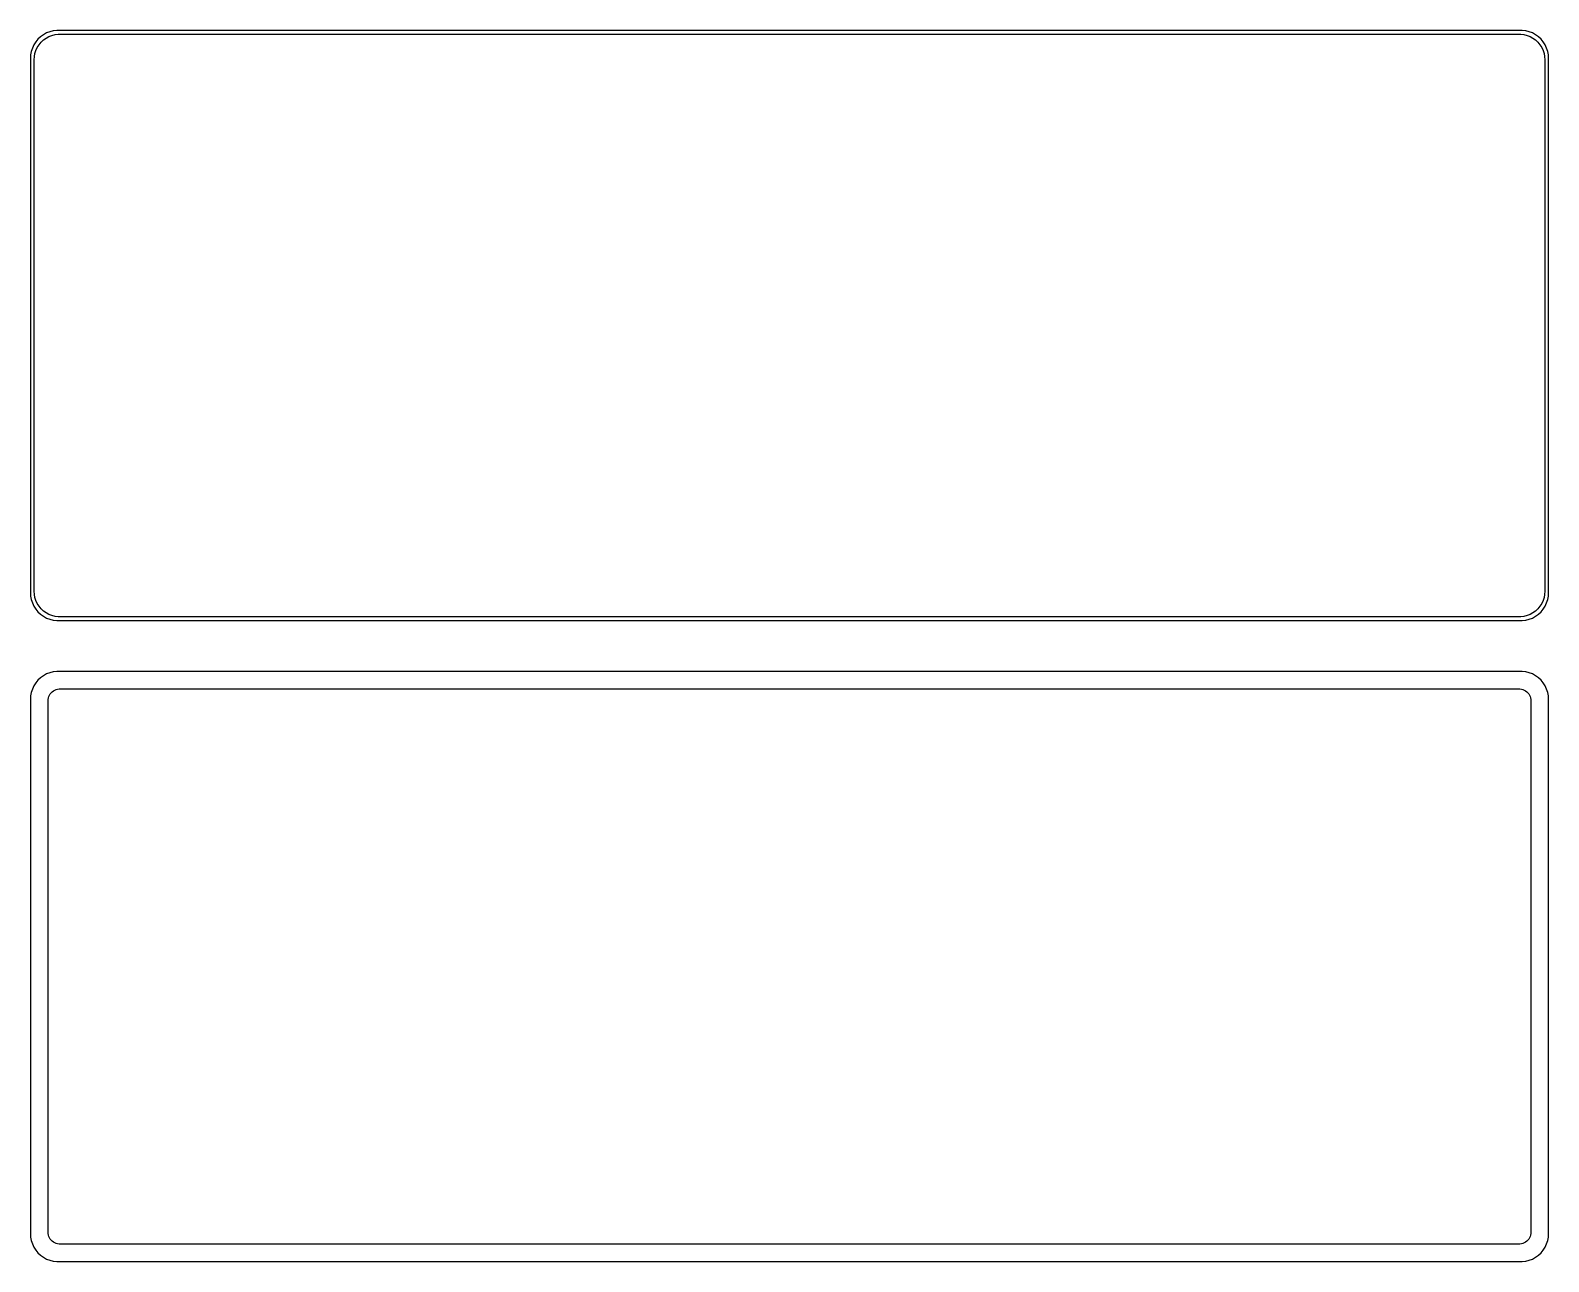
# Model space of a CAD drawing. Header units: metres. Extents: x -135 to 135, y 176 to 394.
import ezdxf

# ---------------------------------------------------------------- set-up
doc = ezdxf.new("R2010")
doc.units = ezdxf.units.M

msp = doc.modelspace()

# ---------------------------------------------------------------- linework, layer by layer
for p, q in [((-131.545, 394.255), (-132.129, 394.024)), ((-130.937, 394.411), (-131.545, 394.255)), ((-130.314, 394.49), (-130.937, 394.411)), ((130.314, 394.49), (-130.314, 394.49)), ((130.937, 394.411), (130.314, 394.49)), ((131.545, 394.255), (130.937, 394.411)), ((132.129, 394.024), (131.545, 394.255)), ((-134.382, 391.909), (-134.649, 391.341)), ((-134.045, 392.439), (-134.382, 391.909)), ((-133.645, 392.923), (-134.045, 392.439)), ((-133.762, 391.456), (-133.454, 391.941)), ((-133.187, 393.353), (-133.645, 392.923)), ((-133.454, 391.941), (-133.088, 392.384)), ((-132.679, 393.722), (-133.187, 393.353)), ((-133.088, 392.384), (-132.668, 392.778)), ((-132.129, 394.024), (-132.679, 393.722)), ((-132.668, 392.778), (-132.203, 393.116)), ((-132.203, 393.116), (-131.699, 393.393)), ((-131.699, 393.393), (-131.165, 393.604)), ((-131.165, 393.604), (-130.608, 393.747)), ((-130.608, 393.747), (-130.037, 393.819)), ((-130.037, 393.819), (130.037, 393.819)), ((130.037, 393.819), (130.608, 393.747)), ((130.608, 393.747), (131.165, 393.604)), ((131.165, 393.604), (131.699, 393.393)), ((131.699, 393.393), (132.203, 393.116)), ((132.679, 393.722), (132.129, 394.024)), ((132.203, 393.116), (132.668, 392.778)), ((132.668, 392.778), (133.088, 392.384)), ((133.187, 393.353), (132.679, 393.722)), ((133.088, 392.384), (133.454, 391.941)), ((133.645, 392.923), (133.187, 393.353)), ((133.454, 391.941), (133.762, 391.456)), ((134.045, 392.439), (133.645, 392.923)), ((134.382, 391.909), (134.045, 392.439)), ((134.649, 391.341), (134.382, 391.909)), ((-134.961, 390.127), (-135, 389.5)), ((-135, 389.5), (-135, 294.5)), ((-134.843, 390.743), (-134.961, 390.127)), ((-134.649, 391.341), (-134.843, 390.743)), ((-134.328, 389.25), (-134.292, 389.824)), ((-134.328, 294.75), (-134.328, 389.25)), ((-134.292, 389.824), (-134.185, 390.389)), ((-134.185, 390.389), (-134.007, 390.935)), ((-134.007, 390.935), (-133.762, 391.456)), ((133.762, 391.456), (134.007, 390.935)), ((134.007, 390.935), (134.185, 390.389)), ((134.185, 390.389), (134.292, 389.824)), ((134.292, 389.824), (134.328, 389.25)), ((134.328, 389.25), (134.328, 294.75)), ((134.843, 390.743), (134.649, 391.341)), ((134.961, 390.127), (134.843, 390.743)), ((135, 389.5), (134.961, 390.127)), ((135, 294.5), (135, 389.5)), ((-135, 294.5), (-134.961, 293.873)), ((-134.292, 294.176), (-134.328, 294.75)), ((134.328, 294.75), (134.292, 294.176)), ((134.961, 293.873), (135, 294.5)), ((-134.961, 293.873), (-134.843, 293.257)), ((-134.843, 293.257), (-134.649, 292.659)), ((-134.649, 292.659), (-134.382, 292.091)), ((-134.382, 292.091), (-134.045, 291.561)), ((-134.185, 293.611), (-134.292, 294.176)), ((-134.007, 293.065), (-134.185, 293.611)), ((-133.762, 292.544), (-134.007, 293.065)), ((-133.454, 292.059), (-133.762, 292.544)), ((-133.088, 291.616), (-133.454, 292.059)), ((-132.668, 291.222), (-133.088, 291.616)), ((133.088, 291.616), (132.668, 291.222)), ((133.454, 292.059), (133.088, 291.616)), ((133.762, 292.544), (133.454, 292.059)), ((134.007, 293.065), (133.762, 292.544)), ((134.185, 293.611), (134.007, 293.065)), ((134.045, 291.561), (134.382, 292.091)), ((134.292, 294.176), (134.185, 293.611)), ((134.382, 292.091), (134.649, 292.659)), ((134.649, 292.659), (134.843, 293.257)), ((134.843, 293.257), (134.961, 293.873)), ((-134.045, 291.561), (-133.645, 291.077)), ((-133.645, 291.077), (-133.187, 290.647)), ((-133.187, 290.647), (-132.679, 290.278)), ((-132.679, 290.278), (-132.129, 289.976)), ((-132.203, 290.884), (-132.668, 291.222)), ((-131.699, 290.607), (-132.203, 290.884)), ((-132.129, 289.976), (-131.545, 289.745)), ((-131.165, 290.396), (-131.699, 290.607)), ((-131.545, 289.745), (-130.937, 289.589)), ((-130.608, 290.253), (-131.165, 290.396)), ((-130.937, 289.589), (-130.314, 289.51)), ((-130.037, 290.181), (-130.608, 290.253)), ((-130.314, 289.51), (130.314, 289.51)), ((130.037, 290.181), (-130.037, 290.181)), ((130.608, 290.253), (130.037, 290.181)), ((130.314, 289.51), (130.937, 289.589)), ((131.165, 290.396), (130.608, 290.253)), ((130.937, 289.589), (131.545, 289.745)), ((131.699, 290.607), (131.165, 290.396)), ((131.545, 289.745), (132.129, 289.976)), ((132.203, 290.884), (131.699, 290.607)), ((132.129, 289.976), (132.679, 290.278)), ((132.668, 291.222), (132.203, 290.884)), ((132.679, 290.278), (133.187, 290.647)), ((133.187, 290.647), (133.645, 291.077)), ((133.645, 291.077), (134.045, 291.561)), ((-134.045, 278.439), (-134.382, 277.909)), ((-133.645, 278.923), (-134.045, 278.439)), ((-133.187, 279.353), (-133.645, 278.923)), ((-132.679, 279.722), (-133.187, 279.353)), ((-132.129, 280.024), (-132.679, 279.722)), ((-131.545, 280.255), (-132.129, 280.024)), ((-130.937, 280.411), (-131.545, 280.255)), ((-130.314, 280.49), (-130.937, 280.411)), ((130.314, 280.49), (-130.314, 280.49)), ((130.937, 280.411), (130.314, 280.49)), ((131.545, 280.255), (130.937, 280.411)), ((132.129, 280.024), (131.545, 280.255)), ((132.679, 279.722), (132.129, 280.024)), ((133.187, 279.353), (132.679, 279.722)), ((133.645, 278.923), (133.187, 279.353)), ((134.045, 278.439), (133.645, 278.923)), ((134.382, 277.909), (134.045, 278.439)), ((-134.961, 276.127), (-135, 275.5)), ((-135, 275.5), (-135, 180.5)), ((-134.843, 276.743), (-134.961, 276.127)), ((-134.649, 277.341), (-134.843, 276.743)), ((-134.382, 277.909), (-134.649, 277.341)), ((-131.86, 275.25), (-131.843, 275.514)), ((-131.843, 275.514), (-131.793, 275.775)), ((-131.793, 275.775), (-131.711, 276.027)), ((-131.711, 276.027), (-131.599, 276.266)), ((-131.599, 276.266), (-131.457, 276.49)), ((-131.457, 276.49), (-131.288, 276.694)), ((-131.288, 276.694), (-131.095, 276.875)), ((-131.095, 276.875), (-130.88, 277.031)), ((-130.88, 277.031), (-130.648, 277.159)), ((-130.648, 277.159), (-130.402, 277.256)), ((-130.402, 277.256), (-130.145, 277.322)), ((-130.145, 277.322), (-129.882, 277.355)), ((-129.882, 277.355), (129.882, 277.355)), ((129.882, 277.355), (130.145, 277.322)), ((130.145, 277.322), (130.402, 277.256)), ((130.402, 277.256), (130.648, 277.159)), ((130.648, 277.159), (130.88, 277.031)), ((130.88, 277.031), (131.095, 276.875)), ((131.095, 276.875), (131.288, 276.694)), ((131.288, 276.694), (131.457, 276.49)), ((131.457, 276.49), (131.599, 276.266)), ((131.599, 276.266), (131.711, 276.027)), ((131.711, 276.027), (131.793, 275.775)), ((131.793, 275.775), (131.843, 275.514)), ((131.843, 275.514), (131.86, 275.25)), ((134.649, 277.341), (134.382, 277.909)), ((134.843, 276.743), (134.649, 277.341)), ((134.961, 276.127), (134.843, 276.743)), ((135, 275.5), (134.961, 276.127)), ((135, 180.5), (135, 275.5)), ((-131.86, 180.75), (-131.86, 275.25)), ((131.86, 275.25), (131.86, 180.75)), ((-135, 180.5), (-134.961, 179.873)), ((-134.961, 179.873), (-134.843, 179.257)), ((-134.843, 179.257), (-134.649, 178.659)), ((-134.649, 178.659), (-134.382, 178.091)), ((-131.843, 180.486), (-131.86, 180.75)), ((-131.793, 180.225), (-131.843, 180.486)), ((-131.711, 179.973), (-131.793, 180.225)), ((-131.599, 179.734), (-131.711, 179.973)), ((-131.457, 179.51), (-131.599, 179.734)), ((-131.288, 179.306), (-131.457, 179.51)), ((-131.095, 179.125), (-131.288, 179.306)), ((-130.88, 178.969), (-131.095, 179.125)), ((-130.648, 178.841), (-130.88, 178.969)), ((-130.402, 178.744), (-130.648, 178.841)), ((-130.145, 178.678), (-130.402, 178.744)), ((-129.882, 178.645), (-130.145, 178.678)), ((129.882, 178.645), (-129.882, 178.645)), ((130.145, 178.678), (129.882, 178.645)), ((130.402, 178.744), (130.145, 178.678)), ((130.648, 178.841), (130.402, 178.744)), ((130.88, 178.969), (130.648, 178.841)), ((131.095, 179.125), (130.88, 178.969)), ((131.288, 179.306), (131.095, 179.125)), ((131.457, 179.51), (131.288, 179.306)), ((131.599, 179.734), (131.457, 179.51)), ((131.711, 179.973), (131.599, 179.734)), ((131.793, 180.225), (131.711, 179.973)), ((131.843, 180.486), (131.793, 180.225)), ((131.86, 180.75), (131.843, 180.486)), ((134.382, 178.091), (134.649, 178.659)), ((134.649, 178.659), (134.843, 179.257)), ((134.843, 179.257), (134.961, 179.873)), ((134.961, 179.873), (135, 180.5)), ((-134.382, 178.091), (-134.045, 177.561)), ((-134.045, 177.561), (-133.645, 177.077)), ((-133.645, 177.077), (-133.187, 176.647)), ((-133.187, 176.647), (-132.679, 176.278)), ((-132.679, 176.278), (-132.129, 175.976)), ((-132.129, 175.976), (-131.545, 175.745)), ((-131.545, 175.745), (-130.937, 175.589)), ((-130.937, 175.589), (-130.314, 175.51)), ((-130.314, 175.51), (130.314, 175.51)), ((130.314, 175.51), (130.937, 175.589)), ((130.937, 175.589), (131.545, 175.745)), ((131.545, 175.745), (132.129, 175.976)), ((132.129, 175.976), (132.679, 176.278)), ((132.679, 176.278), (133.187, 176.647)), ((133.187, 176.647), (133.645, 177.077)), ((133.645, 177.077), (134.045, 177.561)), ((134.045, 177.561), (134.382, 178.091))]:
    msp.add_line(p, q)

doc.saveas('drawing.dxf')
